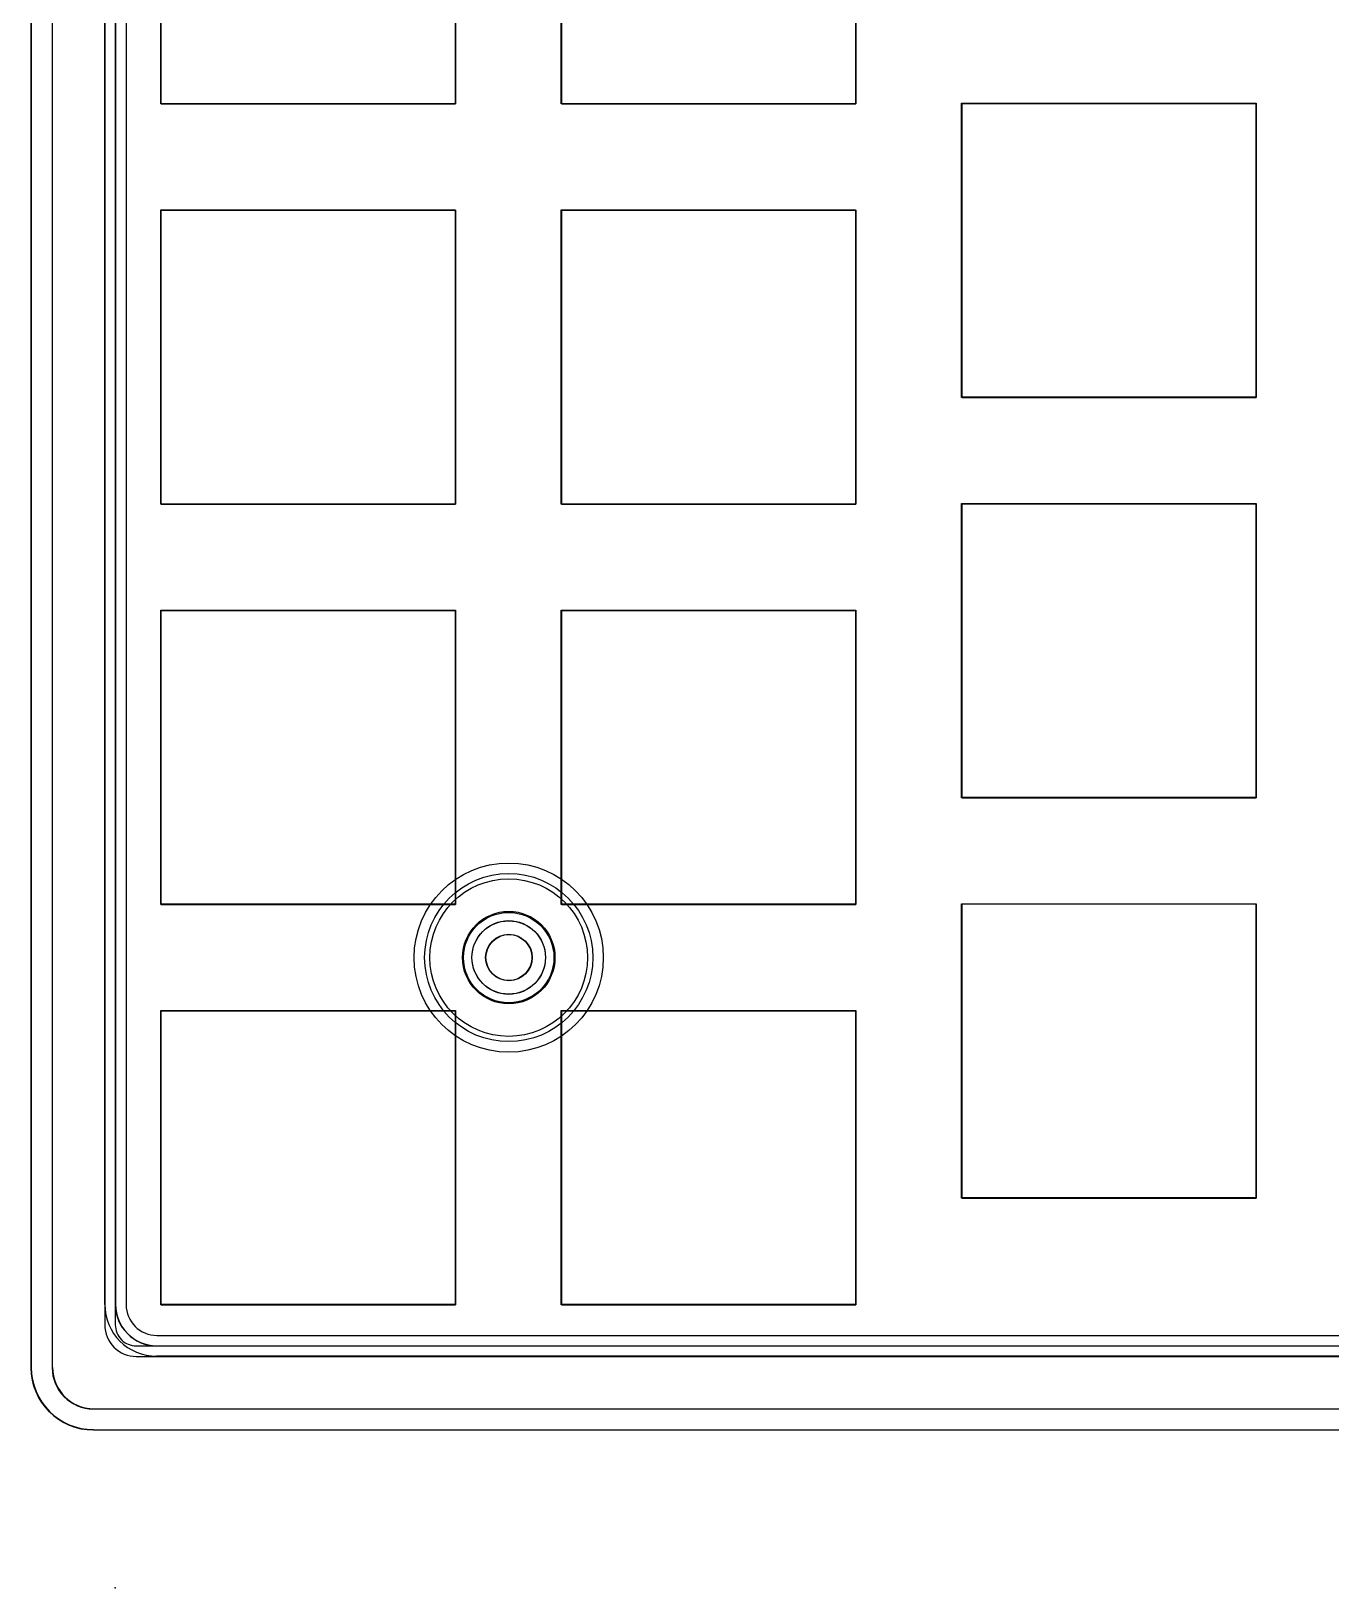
# Model space of a CAD drawing. Header units: centimetres. Extents: x -31 to 1902, y -26 to 307.
# Drawn here: x 7.6 to 13.78, y 0 to 7.41 of the extents above; entities that cross this region are included whole.
import ezdxf

# ---------------------------------------------------------------- set-up
doc = ezdxf.new("R2010")
doc.units = ezdxf.units.CM
doc.header["$MEASUREMENT"] = 0
for name, color, linetype in [('V2 v28_Cantaloupe-Edge_Cuts', 7, 'Continuous'), ('V2 v28_Sketch12', 7, 'Continuous'), ('V2 v28_Sketch17', 7, 'Continuous'), ('V2 v28_Sketch23', 7, 'Continuous'), ('V2 v28_Sketch24', 7, 'Continuous'), ('V2 v28_Sketch26', 7, 'Continuous'), ('V2 v28_Sketch27', 7, 'Continuous'), ('V2 v28_Sketch30', 7, 'Continuous'), ('V2 v28_Sketch32', 7, 'Continuous'), ('V2 v28_Sketch33', 7, 'Continuous'), ('V2 v28_Sketch39', 7, 'Continuous'), ('V2 v28_Sketch40', 7, 'Continuous'), ('V2 v28_Sketch41', 7, 'Continuous'), ('V2 v28_Sketch5', 7, 'Continuous'), ('V2 v28_Sketch50', 7, 'Continuous'), ('V2 v28_Sketch53', 7, 'Continuous'), ('V2 v28_Sketch54', 7, 'Continuous'), ('V2 v28_Sketch56', 7, 'Continuous'), ('V2 v28_Sketch57', 7, 'Continuous'), ('V2 v28_Sketch58', 7, 'Continuous'), ('V2 v28_Sketch59', 7, 'Continuous'), ('V2 v28_Sketch6', 7, 'Continuous'), ('V2 v28_Sketch60', 7, 'Continuous'), ('V2 v28_Sketch64', 7, 'Continuous'), ('V2 v28_Sketch65', 7, 'Continuous'), ('V2 v28_Sketch69', 7, 'Continuous'), ('V2 v28_Sketch7', 7, 'Continuous'), ('V2 v28_Sketch8', 7, 'Continuous'), ('V2 v28_Sketch9', 7, 'Continuous'), ('V2 v28_Sketch90', 7, 'Continuous'), ('V2 v28_Sketch91', 7, 'Continuous'), ('V2 v28_Sketch93', 7, 'Continuous')]:
    doc.layers.add(name, color=color, linetype=linetype)

msp = doc.modelspace()

# ---------------------------------------------------------------- linework, layer by layer
at = {"layer": 'V2 v28_Cantaloupe-Edge_Cuts'}
for p, q in [((8, 10.2572), (8, 1.3493)), ((8.1968, 1.1525), (16.7428, 1.1525))]:
    msp.add_line(p, q, dxfattribs=at)
msp.add_arc((8.1968, 1.3493), 0.1969, 180, 270, dxfattribs=at)
msp.add_point((8, 0), dxfattribs=at)
at = {"layer": 'V2 v28_Sketch12'}
for radius in [0.375, 0.22, 0.175]:
    msp.add_circle((9.872, 2.9994, 0.36), radius, dxfattribs=at)
at = {"layer": 'V2 v28_Sketch17'}
for radius in [0.4, 0.375, 0.22]:
    msp.add_circle((9.872, 2.9994, 0.36), radius, dxfattribs=at)
at = {"layer": 'V2 v28_Sketch23'}
for p, q in [((7.95, 10.2572, 0.16), (7.95, 1.3493, 0.16)), ((8.1969, 1.1025, 0.16), (16.7416, 1.1025, 0.16))]:
    msp.add_line(p, q, dxfattribs=at)
msp.add_circle((9.872, 2.9994, 0.16), 0.45, dxfattribs=at)
msp.add_arc((8.1969, 1.3493, 0.16), 0.2469, 180, 270, dxfattribs=at)
at = {"layer": 'V2 v28_Sketch24'}
msp.add_circle((9.872, 3.0004, 0.36), 0.175, dxfattribs=at)
at = {"layer": 'V2 v28_Sketch26'}
for p, q in [((7.6997, 10.5573, 0.86), (7.6997, 1.0483, 0.86)), ((7.95, 1.3493, 0.86), (7.95, 10.2572, 0.86)), ((16.7416, 1.1025, 0.86), (8.1969, 1.1025, 0.86)), ((7.8966, 0.8514, 0.86), (16.7435, 0.8512, 0.86))]:
    msp.add_line(p, q, dxfattribs=at)
for centre, radius, end in [((8.1969, 1.3493, 0.86), 0.2469, 270), ((7.8966, 1.0483, 0.86), 0.1969, 269.99884)]:
    msp.add_arc(centre, radius, 180, end, dxfattribs=at)
at = {"layer": 'V2 v28_Sketch27'}
for p, q in [((7.6997, 10.5573, 0.86), (7.6997, 1.0483, 0.86)), ((7.95, 1.3493, 0.86), (7.95, 10.2572, 0.86)), ((16.7416, 1.1025, 0.86), (8.1969, 1.1025, 0.86)), ((7.8966, 0.8514, 0.86), (16.7435, 0.8512, 0.86))]:
    msp.add_line(p, q, dxfattribs=at)
for centre, radius, end in [((8.1969, 1.3493, 0.86), 0.2469, 270), ((7.8966, 1.0483, 0.86), 0.1969, 269.99884)]:
    msp.add_arc(centre, radius, 180, end, dxfattribs=at)
at = {"layer": 'V2 v28_Sketch30'}
for p, q in [((7.6997, 10.5573, 0.86), (7.6997, 1.0483, 0.86)), ((7.7019, 1.0487, 0.86), (7.7021, 10.5561, 0.86)), ((7.95, 1.3493, 0.86), (7.95, 10.2572, 0.86)), ((8.219, 7.062, 0.86), (8.219, 8.462, 0.86)), ((9.619, 8.462, 0.86), (9.619, 7.062, 0.86)), ((10.124, 7.062, 0.86), (10.124, 8.462, 0.86)), ((11.524, 8.462, 0.86), (11.524, 7.062, 0.86)), ((8.219, 7.062, 0.86), (9.619, 7.062, 0.86)), ((10.124, 7.062, 0.86), (11.524, 7.062, 0.86)), ((12.029, 7.065, 0.86), (13.429, 7.065, 0.86)), ((12.029, 5.665, 0.86), (12.029, 7.065, 0.86)), ((13.429, 7.065, 0.86), (13.429, 5.665, 0.86)), ((8.219, 6.557, 0.86), (9.619, 6.557, 0.86)), ((8.219, 5.157, 0.86), (8.219, 6.557, 0.86)), ((9.619, 6.557, 0.86), (9.619, 5.157, 0.86)), ((10.124, 5.157, 0.86), (10.124, 6.557, 0.86)), ((10.124, 6.557, 0.86), (11.524, 6.557, 0.86)), ((11.524, 6.557, 0.86), (11.524, 5.157, 0.86)), ((12.029, 5.665, 0.86), (13.429, 5.665, 0.86)), ((8.219, 5.157, 0.86), (9.619, 5.157, 0.86)), ((10.124, 5.157, 0.86), (11.524, 5.157, 0.86)), ((12.029, 3.76, 0.86), (12.029, 5.16, 0.86)), ((12.029, 5.16, 0.86), (13.429, 5.16, 0.86)), ((13.429, 5.16, 0.86), (13.429, 3.76, 0.86)), ((8.219, 3.252, 0.86), (8.219, 4.652, 0.86)), ((8.219, 4.652, 0.86), (9.619, 4.652, 0.86)), ((9.619, 4.652, 0.86), (9.619, 3.252, 0.86)), ((10.124, 3.252, 0.86), (10.124, 4.652, 0.86)), ((10.124, 4.652, 0.86), (11.524, 4.652, 0.86)), ((11.524, 4.652, 0.86), (11.524, 3.252, 0.86)), ((12.029, 3.76, 0.86), (13.429, 3.76, 0.86)), ((8.219, 3.252, 0.86), (9.619, 3.252, 0.86)), ((10.124, 3.252, 0.86), (11.524, 3.252, 0.86)), ((12.029, 1.855, 0.86), (12.029, 3.255, 0.86)), ((12.029, 3.255, 0.86), (13.429, 3.255, 0.86)), ((13.429, 3.255, 0.86), (13.429, 1.855, 0.86)), ((8.219, 2.747, 0.86), (9.619, 2.747, 0.86)), ((8.219, 1.347, 0.86), (8.219, 2.747, 0.86)), ((9.619, 2.747, 0.86), (9.619, 1.347, 0.86)), ((10.124, 2.747, 0.86), (11.524, 2.747, 0.86)), ((10.124, 1.347, 0.86), (10.124, 2.747, 0.86)), ((11.524, 2.747, 0.86), (11.524, 1.347, 0.86)), ((12.029, 1.855, 0.86), (13.429, 1.855, 0.86)), ((8.219, 1.347, 0.86), (9.619, 1.347, 0.86)), ((10.124, 1.347, 0.86), (11.524, 1.347, 0.86)), ((16.7416, 1.1025, 0.86), (8.1969, 1.1025, 0.86)), ((7.8966, 0.8514, 0.86), (16.7435, 0.8512, 0.86)), ((7.899, 0.8518, 0.86), (16.7446, 0.8517, 0.86))]:
    msp.add_line(p, q, dxfattribs=at)
for centre, radius, end in [((8.1969, 1.3493, 0.86), 0.2469, 270), ((7.8966, 1.0483, 0.86), 0.1969, 269.99884), ((7.899, 1.0487, 0.86), 0.1969, 270)]:
    msp.add_arc(centre, radius, 180, end, dxfattribs=at)
at = {"layer": 'V2 v28_Sketch32'}
for p, q in [((7.6997, 10.5573, 0.86), (7.6997, 1.0483, 0.86)), ((7.95, 1.3493, 0.86), (7.95, 10.2572, 0.86)), ((16.7416, 1.1025, 0.86), (8.1969, 1.1025, 0.86)), ((7.8966, 0.8514, 0.86), (16.7435, 0.8512, 0.86))]:
    msp.add_line(p, q, dxfattribs=at)
for centre, radius, end in [((8.1969, 1.3493, 0.86), 0.2469, 270), ((7.8966, 1.0483, 0.86), 0.1969, 269.99884)]:
    msp.add_arc(centre, radius, 180, end, dxfattribs=at)
at = {"layer": 'V2 v28_Sketch33'}
for p, q in [((7.95, 10.2572, 0.16), (7.95, 1.3493, 0.16)), ((8, 10.2572, 0.16), (8, 1.3494, 0.16)), ((8.1969, 1.1525, 0.16), (16.7427, 1.1525, 0.16)), ((8.1969, 1.1025, 0.16), (16.7416, 1.1025, 0.16))]:
    msp.add_line(p, q, dxfattribs=at)
for centre, radius in [((9.872, 2.9994, 0.16), 0.45), ((9.872, 3.0004, 0.16), 0.11)]:
    msp.add_circle(centre, radius, dxfattribs=at)
for centre, radius in [((8.1969, 1.3493, 0.16), 0.2469), ((8.1969, 1.3494, 0.16), 0.1968)]:
    msp.add_arc(centre, radius, 180, 270, dxfattribs=at)
at = {"layer": 'V2 v28_Sketch39'}
for p, q in [((7.6997, 10.5573, 0.86), (7.6997, 1.0483, 0.86)), ((7.95, 1.3493, 0.86), (7.95, 10.2572, 0.86)), ((16.7416, 1.1025, 0.86), (8.1969, 1.1025, 0.86)), ((7.8966, 0.8514, 0.86), (16.7435, 0.8512, 0.86))]:
    msp.add_line(p, q, dxfattribs=at)
for centre, radius, end in [((8.1969, 1.3493, 0.86), 0.2469, 270), ((7.8966, 1.0483, 0.86), 0.1969, 269.99884)]:
    msp.add_arc(centre, radius, 180, end, dxfattribs=at)
at = {"layer": 'V2 v28_Sketch40'}
for p, q in [((7.6997, 10.5573, 0.86), (7.6997, 1.0483, 0.86)), ((7.95, 1.3493, 0.86), (7.95, 10.2572, 0.86)), ((16.7416, 1.1025, 0.86), (8.1969, 1.1025, 0.86)), ((7.8966, 0.8514, 0.86), (16.7435, 0.8512, 0.86))]:
    msp.add_line(p, q, dxfattribs=at)
for centre, radius, end in [((8.1969, 1.3493, 0.86), 0.2469, 270), ((7.8966, 1.0483, 0.86), 0.1969, 269.99884)]:
    msp.add_arc(centre, radius, 180, end, dxfattribs=at)
at = {"layer": 'V2 v28_Sketch41'}
for p, q in [((7.95, 10.2572, 0.16), (7.95, 1.3493, 0.16)), ((8.1969, 1.1025, 0.16), (16.7416, 1.1025, 0.16))]:
    msp.add_line(p, q, dxfattribs=at)
msp.add_circle((9.872, 2.9994, 0.16), 0.45, dxfattribs=at)
msp.add_arc((8.1969, 1.3493, 0.16), 0.2469, 180, 270, dxfattribs=at)
at = {"layer": 'V2 v28_Sketch5'}
for p, q in [((7.95, 10.2572, 0.16), (7.95, 1.3493, 0.16)), ((8, 10.2572, 0.16), (8, 1.3493, 0.16)), ((8.1968, 1.1525, 0.16), (16.7428, 1.1525, 0.16)), ((8.1968, 1.1025, 0.16), (16.7416, 1.1025, 0.16))]:
    msp.add_line(p, q, dxfattribs=at)
for radius in [0.2469, 0.1969]:
    msp.add_arc((8.1968, 1.3493, 0.16), radius, 180, 270, dxfattribs=at)
at = {"layer": 'V2 v28_Sketch50'}
for p, q in [((8.0016, 10.256, 0.52), (8.0016, 1.3483, 0.52)), ((8.0516, 10.256, 0.52), (8.0516, 1.3483, 0.52)), ((8.1984, 1.2014, 0.52), (16.74, 1.2014, 0.52)), ((8.1984, 1.1514, 0.52), (16.7442, 1.1514, 0.52))]:
    msp.add_line(p, q, dxfattribs=at)
msp.add_circle((9.8735, 2.9993, 0.52), 0.11, dxfattribs=at)
for radius in [0.1969, 0.1469]:
    msp.add_arc((8.1984, 1.3483, 0.52), radius, 180, 270, dxfattribs=at)
at = {"layer": 'V2 v28_Sketch53'}
for p, q in [((7.95, 10.2572, 0.16), (7.95, 1.3493, 0.16)), ((8.1969, 1.1025, 0.16), (16.7416, 1.1025, 0.16))]:
    msp.add_line(p, q, dxfattribs=at)
msp.add_circle((9.872, 2.9994, 0.16), 0.45, dxfattribs=at)
msp.add_arc((8.1969, 1.3493, 0.16), 0.2469, 180, 270, dxfattribs=at)
at = {"layer": 'V2 v28_Sketch54'}
for p, q in [((7.95, 10.2572, 0.16), (7.95, 1.3493, 0.16)), ((8, 10.2572, 0.16), (8, 1.3494, 0.16)), ((8.1969, 1.1525, 0.16), (16.7427, 1.1525, 0.16)), ((8.1969, 1.1025, 0.16), (16.7416, 1.1025, 0.16))]:
    msp.add_line(p, q, dxfattribs=at)
for centre, radius in [((9.872, 2.9994, 0.16), 0.45), ((9.872, 3.0004, 0.16), 0.11)]:
    msp.add_circle(centre, radius, dxfattribs=at)
for centre, radius in [((8.1969, 1.3493, 0.16), 0.2469), ((8.1969, 1.3494, 0.16), 0.1968)]:
    msp.add_arc(centre, radius, 180, 270, dxfattribs=at)
at = {"layer": 'V2 v28_Sketch56'}
for p, q in [((7.6997, 10.5573, 0.86), (7.6997, 1.0483, 0.86)), ((7.95, 1.3493, 0.86), (7.95, 10.2572, 0.86)), ((16.7416, 1.1025, 0.86), (8.1969, 1.1025, 0.86)), ((7.8966, 0.8514, 0.86), (16.7435, 0.8512, 0.86))]:
    msp.add_line(p, q, dxfattribs=at)
for centre, radius, end in [((8.1969, 1.3493, 0.86), 0.2469, 270), ((7.8966, 1.0483, 0.86), 0.1969, 269.99884)]:
    msp.add_arc(centre, radius, 180, end, dxfattribs=at)
at = {"layer": 'V2 v28_Sketch57'}
for p, q in [((7.5997, 10.5573, 0.86), (7.5997, 1.0483, 0.86)), ((7.6997, 10.5573, 0.86), (7.6997, 1.0483, 0.86)), ((7.95, 1.3493, 0.86), (7.95, 10.2572, 0.86)), ((16.7416, 1.1025, 0.86), (8.1969, 1.1025, 0.86)), ((7.8966, 0.8514, 0.86), (16.7435, 0.8512, 0.86)), ((7.8966, 0.7514, 0.86), (16.7396, 0.7512, 0.86))]:
    msp.add_line(p, q, dxfattribs=at)
for centre, radius, end in [((8.1969, 1.3493, 0.86), 0.2469, 270), ((7.8966, 1.0483, 0.86), 0.2969, 269.99884), ((7.8966, 1.0483, 0.86), 0.1969, 269.99884)]:
    msp.add_arc(centre, radius, 180, end, dxfattribs=at)
at = {"layer": 'V2 v28_Sketch58'}
for p, q in [((7.6001, 10.557, 1.02), (7.6001, 1.0496, 1.02)), ((7.7001, 10.557, 1.02), (7.7001, 1.0496, 1.02)), ((8.217, 7.0629, 1.02), (8.217, 8.4629, 1.02)), ((9.617, 8.4629, 1.02), (9.617, 7.0629, 1.02)), ((10.122, 7.0629, 1.02), (10.122, 8.4629, 1.02)), ((11.522, 8.4629, 1.02), (11.522, 7.0629, 1.02)), ((9.617, 7.0629, 1.02), (8.217, 7.0629, 1.02)), ((11.522, 7.0629, 1.02), (10.122, 7.0629, 1.02)), ((12.027, 7.0659, 1.02), (13.427, 7.0659, 1.02)), ((12.027, 5.6659, 1.02), (12.027, 7.0659, 1.02)), ((13.427, 7.0659, 1.02), (13.427, 5.6659, 1.02)), ((8.217, 5.1579, 1.02), (8.217, 6.5579, 1.02)), ((8.217, 6.5579, 1.02), (9.617, 6.5579, 1.02)), ((9.617, 6.5579, 1.02), (9.617, 5.1579, 1.02)), ((10.122, 6.5579, 1.02), (11.522, 6.5579, 1.02)), ((10.122, 5.1579, 1.02), (10.122, 6.5579, 1.02)), ((11.522, 6.5579, 1.02), (11.522, 5.1579, 1.02)), ((13.427, 5.6659, 1.02), (12.027, 5.6659, 1.02)), ((9.617, 5.1579, 1.02), (8.217, 5.1579, 1.02)), ((11.522, 5.1579, 1.02), (10.122, 5.1579, 1.02)), ((12.027, 3.7609, 1.02), (12.027, 5.1609, 1.02)), ((12.027, 5.1609, 1.02), (13.427, 5.1609, 1.02)), ((13.427, 5.1609, 1.02), (13.427, 3.7609, 1.02)), ((8.217, 3.2529, 1.02), (8.217, 4.6529, 1.02)), ((8.217, 4.6529, 1.02), (9.617, 4.6529, 1.02)), ((9.617, 4.6529, 1.02), (9.617, 3.2529, 1.02)), ((10.122, 3.2529, 1.02), (10.122, 4.6529, 1.02)), ((10.122, 4.6529, 1.02), (11.522, 4.6529, 1.02)), ((11.522, 4.6529, 1.02), (11.522, 3.2529, 1.02)), ((13.427, 3.7609, 1.02), (12.027, 3.7609, 1.02)), ((9.617, 3.2529, 1.02), (8.217, 3.2529, 1.02)), ((11.522, 3.2529, 1.02), (10.122, 3.2529, 1.02)), ((12.027, 1.8559, 1.02), (12.027, 3.2559, 1.02)), ((12.027, 3.2559, 1.02), (13.427, 3.2559, 1.02)), ((13.427, 3.2559, 1.02), (13.427, 1.8559, 1.02)), ((8.217, 1.3479, 1.02), (8.217, 2.7479, 1.02)), ((8.217, 2.7479, 1.02), (9.617, 2.7479, 1.02)), ((9.617, 2.7479, 1.02), (9.617, 1.3479, 1.02)), ((10.122, 2.7479, 1.02), (11.522, 2.7479, 1.02)), ((10.122, 1.3479, 1.02), (10.122, 2.7479, 1.02)), ((11.522, 2.7479, 1.02), (11.522, 1.3479, 1.02)), ((13.427, 1.8559, 1.02), (12.027, 1.8559, 1.02)), ((9.617, 1.3479, 1.02), (8.217, 1.3479, 1.02)), ((11.522, 1.3479, 1.02), (10.122, 1.3479, 1.02)), ((7.897, 0.8527, 1.02), (16.7423, 0.8526, 1.02)), ((7.897, 0.7527, 1.02), (16.7385, 0.7526, 1.02))]:
    msp.add_line(p, q, dxfattribs=at)
for radius, end in [(0.2969, 269.99945), (0.1969, 270)]:
    msp.add_arc((7.897, 1.0496, 1.02), radius, 180, end, dxfattribs=at)
at = {"layer": 'V2 v28_Sketch59'}
for p, q in [((7.5997, 10.5573, 0.86), (7.5997, 1.0483, 0.86)), ((7.95, 1.3493, 0.86), (7.95, 10.2572, 0.86)), ((16.7416, 1.1025, 0.86), (8.1969, 1.1025, 0.86)), ((7.8966, 0.7514, 0.86), (16.7396, 0.7512, 0.86))]:
    msp.add_line(p, q, dxfattribs=at)
for centre, radius, end in [((8.1969, 1.3493, 0.86), 0.2469, 270), ((7.8966, 1.0483, 0.86), 0.2969, 269.99884)]:
    msp.add_arc(centre, radius, 180, end, dxfattribs=at)
at = {"layer": 'V2 v28_Sketch6'}
for p, q in [((7.95, 10.2572, 0.16), (7.95, 1.3493, 0.16)), ((8.1969, 1.1025, 0.16), (16.7416, 1.1025, 0.16))]:
    msp.add_line(p, q, dxfattribs=at)
msp.add_circle((9.872, 2.9994, 0.16), 0.175, dxfattribs=at)
msp.add_arc((8.1969, 1.3493, 0.16), 0.2469, 180, 270, dxfattribs=at)
at = {"layer": 'V2 v28_Sketch60'}
for p, q in [((7.5997, 10.5573, 0.86), (7.5997, 1.0483, 0.86)), ((7.95, 1.3493, 0.86), (7.95, 10.2572, 0.86)), ((16.7416, 1.1025, 0.86), (8.1969, 1.1025, 0.86)), ((7.8966, 0.7514, 0.86), (16.7396, 0.7512, 0.86))]:
    msp.add_line(p, q, dxfattribs=at)
for centre, radius, end in [((8.1969, 1.3493, 0.86), 0.2469, 270), ((7.8966, 1.0483, 0.86), 0.2969, 269.99884)]:
    msp.add_arc(centre, radius, 180, end, dxfattribs=at)
at = {"layer": 'V2 v28_Sketch64'}
for p, q in [((7.5998, 10.5557, 1.02), (7.5998, 1.0483, 1.02)), ((8.2166, 7.0616, 1.02), (8.2166, 8.4616, 1.02)), ((9.6166, 8.4616, 1.02), (9.6166, 7.0616, 1.02)), ((10.1216, 7.0616, 1.02), (10.1216, 8.4616, 1.02)), ((11.5216, 8.4616, 1.02), (11.5216, 7.0616, 1.02)), ((9.6166, 7.0616, 1.02), (8.2166, 7.0616, 1.02)), ((11.5216, 7.0616, 1.02), (10.1216, 7.0616, 1.02)), ((12.0266, 7.0646, 1.02), (13.4266, 7.0646, 1.02)), ((12.0266, 5.6646, 1.02), (12.0266, 7.0646, 1.02)), ((13.4266, 7.0646, 1.02), (13.4266, 5.6646, 1.02)), ((8.2166, 6.5566, 1.02), (9.6166, 6.5566, 1.02)), ((8.2166, 5.1566, 1.02), (8.2166, 6.5566, 1.02)), ((9.6166, 6.5566, 1.02), (9.6166, 5.1566, 1.02)), ((10.1216, 6.5566, 1.02), (11.5216, 6.5566, 1.02)), ((10.1216, 5.1566, 1.02), (10.1216, 6.5566, 1.02)), ((11.5216, 6.5566, 1.02), (11.5216, 5.1566, 1.02)), ((13.4266, 5.6646, 1.02), (12.0266, 5.6646, 1.02)), ((9.6166, 5.1566, 1.02), (8.2166, 5.1566, 1.02)), ((11.5216, 5.1566, 1.02), (10.1216, 5.1566, 1.02)), ((12.0266, 3.7596, 1.02), (12.0266, 5.1596, 1.02)), ((12.0266, 5.1596, 1.02), (13.4266, 5.1596, 1.02)), ((13.4266, 5.1596, 1.02), (13.4266, 3.7596, 1.02)), ((8.2166, 3.2516, 1.02), (8.2166, 4.6516, 1.02)), ((8.2166, 4.6516, 1.02), (9.6166, 4.6516, 1.02)), ((9.6166, 4.6516, 1.02), (9.6166, 3.2516, 1.02)), ((10.1216, 4.6516, 1.02), (11.5216, 4.6516, 1.02)), ((10.1216, 3.2516, 1.02), (10.1216, 4.6516, 1.02)), ((11.5216, 4.6516, 1.02), (11.5216, 3.2516, 1.02)), ((13.4266, 3.7596, 1.02), (12.0266, 3.7596, 1.02)), ((9.6166, 3.2516, 1.02), (8.2166, 3.2516, 1.02)), ((11.5216, 3.2516, 1.02), (10.1216, 3.2516, 1.02)), ((12.0266, 1.8546, 1.02), (12.0266, 3.2546, 1.02)), ((12.0266, 3.2546, 1.02), (13.4266, 3.2546, 1.02)), ((13.4266, 3.2546, 1.02), (13.4266, 1.8546, 1.02)), ((8.2166, 1.3466, 1.02), (8.2166, 2.7466, 1.02)), ((8.2166, 2.7466, 1.02), (9.6166, 2.7466, 1.02)), ((9.6166, 2.7466, 1.02), (9.6166, 1.3466, 1.02)), ((10.1216, 1.3466, 1.02), (10.1216, 2.7466, 1.02)), ((10.1216, 2.7466, 1.02), (11.5216, 2.7466, 1.02)), ((11.5216, 2.7466, 1.02), (11.5216, 1.3466, 1.02)), ((13.4266, 1.8546, 1.02), (12.0266, 1.8546, 1.02)), ((9.6166, 1.3466, 1.02), (8.2166, 1.3466, 1.02)), ((11.5216, 1.3466, 1.02), (10.1216, 1.3466, 1.02)), ((7.8966, 0.7514, 1.02), (16.7419, 0.7513, 1.02))]:
    msp.add_line(p, q, dxfattribs=at)
msp.add_arc((7.8966, 1.0483, 1.02), 0.2969, 180, 270, dxfattribs=at)
at = {"layer": 'V2 v28_Sketch65'}
for p, q in [((7.5998, 10.5557, 1.02), (7.5998, 1.0483, 1.02)), ((8.2166, 7.0616, 1.02), (8.2166, 8.4616, 1.02)), ((9.6166, 8.4616, 1.02), (9.6166, 7.0616, 1.02)), ((10.1216, 7.0616, 1.02), (10.1216, 8.4616, 1.02)), ((11.5216, 8.4616, 1.02), (11.5216, 7.0616, 1.02)), ((9.6166, 7.0616, 1.02), (8.2166, 7.0616, 1.02)), ((11.5216, 7.0616, 1.02), (10.1216, 7.0616, 1.02)), ((12.0266, 5.6646, 1.02), (12.0266, 7.0646, 1.02)), ((12.0266, 7.0646, 1.02), (13.4266, 7.0646, 1.02)), ((13.4266, 7.0646, 1.02), (13.4266, 5.6646, 1.02)), ((8.2166, 6.5566, 1.02), (9.6166, 6.5566, 1.02)), ((8.2166, 5.1566, 1.02), (8.2166, 6.5566, 1.02)), ((9.6166, 6.5566, 1.02), (9.6166, 5.1566, 1.02)), ((10.1216, 5.1566, 1.02), (10.1216, 6.5566, 1.02)), ((10.1216, 6.5566, 1.02), (11.5216, 6.5566, 1.02)), ((11.5216, 6.5566, 1.02), (11.5216, 5.1566, 1.02)), ((13.4266, 5.6646, 1.02), (12.0266, 5.6646, 1.02)), ((9.6166, 5.1566, 1.02), (8.2166, 5.1566, 1.02)), ((11.5216, 5.1566, 1.02), (10.1216, 5.1566, 1.02)), ((12.0266, 3.7596, 1.02), (12.0266, 5.1596, 1.02)), ((12.0266, 5.1596, 1.02), (13.4266, 5.1596, 1.02)), ((13.4266, 5.1596, 1.02), (13.4266, 3.7596, 1.02)), ((8.2166, 3.2516, 1.02), (8.2166, 4.6516, 1.02)), ((8.2166, 4.6516, 1.02), (9.6166, 4.6516, 1.02)), ((9.6166, 4.6516, 1.02), (9.6166, 3.2516, 1.02)), ((10.1216, 3.2516, 1.02), (10.1216, 4.6516, 1.02)), ((10.1216, 4.6516, 1.02), (11.5216, 4.6516, 1.02)), ((11.5216, 4.6516, 1.02), (11.5216, 3.2516, 1.02)), ((13.4266, 3.7596, 1.02), (12.0266, 3.7596, 1.02)), ((9.6166, 3.2516, 1.02), (8.2166, 3.2516, 1.02)), ((11.5216, 3.2516, 1.02), (10.1216, 3.2516, 1.02)), ((12.0266, 3.2546, 1.02), (13.4266, 3.2546, 1.02)), ((12.0266, 1.8546, 1.02), (12.0266, 3.2546, 1.02)), ((13.4266, 3.2546, 1.02), (13.4266, 1.8546, 1.02)), ((8.2166, 2.7466, 1.02), (9.6166, 2.7466, 1.02)), ((8.2166, 1.3466, 1.02), (8.2166, 2.7466, 1.02)), ((9.6166, 2.7466, 1.02), (9.6166, 1.3466, 1.02)), ((10.1216, 1.3466, 1.02), (10.1216, 2.7466, 1.02)), ((10.1216, 2.7466, 1.02), (11.5216, 2.7466, 1.02)), ((11.5216, 2.7466, 1.02), (11.5216, 1.3466, 1.02)), ((13.4266, 1.8546, 1.02), (12.0266, 1.8546, 1.02)), ((9.6166, 1.3466, 1.02), (8.2166, 1.3466, 1.02)), ((11.5216, 1.3466, 1.02), (10.1216, 1.3466, 1.02)), ((7.8966, 0.7514, 1.02), (16.7419, 0.7513, 1.02))]:
    msp.add_line(p, q, dxfattribs=at)
msp.add_arc((7.8966, 1.0483, 1.02), 0.2969, 180, 270, dxfattribs=at)
at = {"layer": 'V2 v28_Sketch69'}
for p, q in [((7.5997, 1.0483), (7.5997, 10.5573)), ((16.7396, 0.7512), (7.8966, 0.7514))]:
    msp.add_line(p, q, dxfattribs=at)
msp.add_circle((9.872, 2.9994), 0.22, dxfattribs=at)
at = {"layer": 'V2 v28_Sketch69', "extrusion": (0, 0, -1)}
msp.add_arc((-7.8966, 1.0483), 0.2969, 270.00116, 0, dxfattribs=at)
at = {"layer": 'V2 v28_Sketch7'}
for p, q in [((7.6997, 10.5573, 1.36), (7.6997, 1.0483, 1.36)), ((7.95, 1.3493, 1.36), (7.95, 10.2572, 1.36)), ((16.7416, 1.1025, 1.36), (8.1969, 1.1025, 1.36)), ((7.8966, 0.8514, 1.36), (16.7435, 0.8512, 1.36))]:
    msp.add_line(p, q, dxfattribs=at)
for centre, radius, end in [((8.1969, 1.3493, 1.36), 0.2469, 270), ((7.8966, 1.0483, 1.36), 0.1969, 269.99884)]:
    msp.add_arc(centre, radius, 180, end, dxfattribs=at)
at = {"layer": 'V2 v28_Sketch8'}
for p, q in [((7.95, 10.2572, 0.16), (7.95, 1.3493, 0.16)), ((8.1969, 1.1025, 0.16), (16.7416, 1.1025, 0.16))]:
    msp.add_line(p, q, dxfattribs=at)
msp.add_circle((9.872, 2.9994, 0.16), 0.175, dxfattribs=at)
msp.add_arc((8.1969, 1.3493, 0.16), 0.2469, 180, 270, dxfattribs=at)
at = {"layer": 'V2 v28_Sketch9'}
for p, q in [((7.95, 10.2572, 0.16), (7.95, 1.3493, 0.16)), ((8.1969, 1.1025, 0.16), (16.7416, 1.1025, 0.16))]:
    msp.add_line(p, q, dxfattribs=at)
for radius in [0.375, 0.175]:
    msp.add_circle((9.872, 2.9994, 0.16), radius, dxfattribs=at)
msp.add_arc((8.1969, 1.3493, 0.16), 0.2469, 180, 270, dxfattribs=at)
at = {"layer": 'V2 v28_Sketch90'}
for p, q in [((7.95, 10.353, 0.16), (7.95, 1.2516, 0.16)), ((8.1, 1.1016, 0.16), (17.8032, 1.1015, 0.16))]:
    msp.add_line(p, q, dxfattribs=at)
msp.add_circle((9.872, 2.9994, 0.16), 0.215, dxfattribs=at)
msp.add_arc((8.1, 1.2515, 0.16), 0.15, 179.99348, 270.00599, dxfattribs=at)
at = {"layer": 'V2 v28_Sketch91'}
for p, q in [((7.95, 10.353, 0.16), (7.95, 1.2516, 0.16)), ((8.1, 1.1016, 0.16), (17.8032, 1.1015, 0.16))]:
    msp.add_line(p, q, dxfattribs=at)
msp.add_circle((9.872, 2.9994, 0.16), 0.215, dxfattribs=at)
msp.add_arc((8.1, 1.2515, 0.16), 0.15, 179.99348, 270.00599, dxfattribs=at)
at = {"layer": 'V2 v28_Sketch93'}
for p, q in [((8, 10.353, 0.52), (8, 1.2516, 0.52)), ((8.1, 1.1516, 0.52), (17.8033, 1.1515, 0.52))]:
    msp.add_line(p, q, dxfattribs=at)
msp.add_circle((9.872, 2.9994, 0.52), 0.11, dxfattribs=at)
msp.add_arc((8.1, 1.2515, 0.52), 0.1, 179.986, 269.986, dxfattribs=at)

doc.saveas('drawing.dxf')
